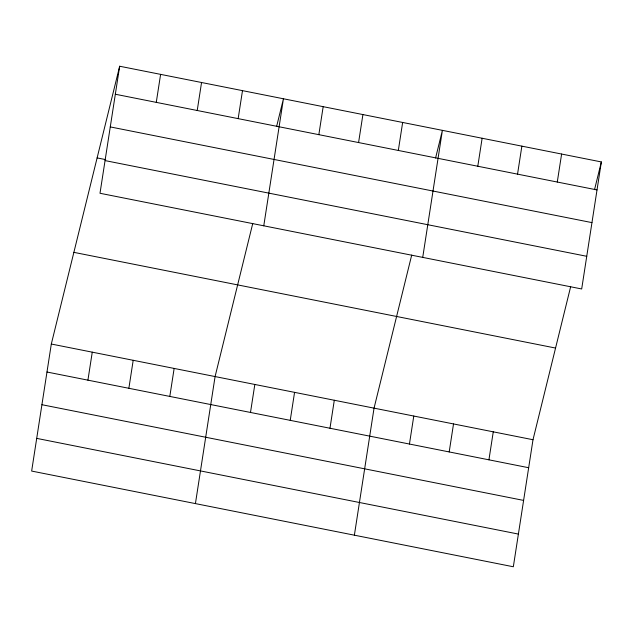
<?xml version="1.0" encoding="UTF-8"?>
<svg xmlns="http://www.w3.org/2000/svg" width="633" height="633" viewBox="0 0 633 633"><rect width="100%" height="100%" fill="white"/><g stroke="black" fill="none" stroke-linecap="round" stroke-linejoin="round"><path stroke-width="0.95" d="M119.669 66.236L99.998 193.271L581.687 288.972L601.35 161.937L119.669 66.236L51.313 344.028L31.65 471.063L513.331 566.764L533.002 439.729L570.665 286.662M87.924 380.156L92.26 352.162M156.272 102.364L160.608 74.37M128.871 388.29L133.199 360.296M197.219 110.506L201.555 82.504M169.81 396.424L174.146 368.43M238.158 118.64L242.494 90.638M195.423 503.599L215.085 376.564L252.749 223.504M263.771 225.815L283.442 98.772L276.621 126.465M250.494 412.455L254.83 384.46M318.842 134.663L323.178 106.668M290.231 420.352L294.567 392.357M358.579 142.56L362.915 114.565M329.975 428.248L334.303 400.254M398.323 150.456L402.651 122.462M354.377 535.186L374.048 408.143L411.703 255.083M422.725 257.394L442.396 130.358L435.583 158.044M409.448 444.042L413.784 416.039M477.796 166.25L482.132 138.247M449.193 451.93L453.521 423.936M517.541 174.146L521.869 146.144M488.929 459.827L493.265 431.833M557.277 182.043L561.613 154.041M594.537 189.631L601.35 161.937M115.333 94.23L597.014 189.932M110.269 126.916L591.958 222.618M97.11 157.91L105.679 159.611M105.062 160.592L586.744 256.294M73.871 252.353L555.56 348.055M51.313 344.028L533.002 439.729M46.984 372.022L528.666 467.724M41.92 404.709L523.61 500.41M36.706 438.376L518.395 534.078"/></g></svg>
